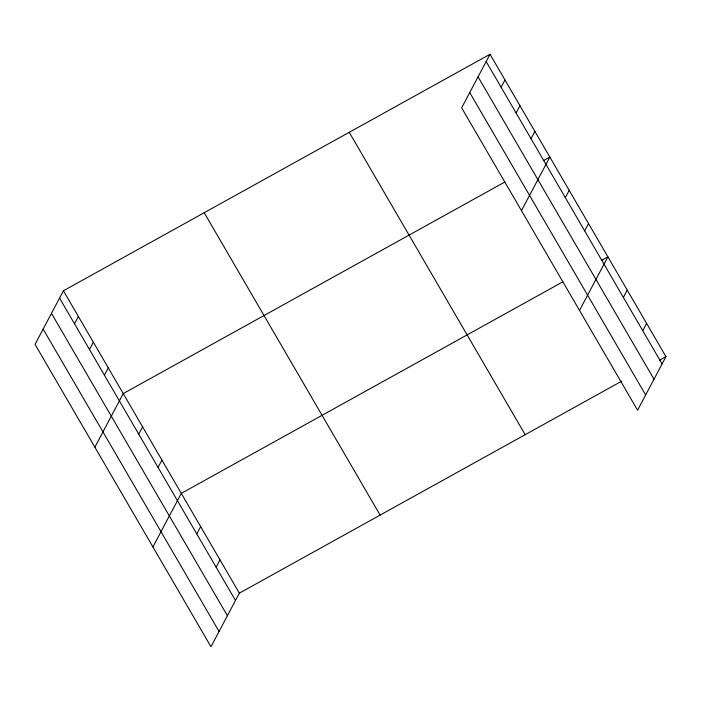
<?xml version="1.0" encoding="UTF-8"?>
<svg xmlns="http://www.w3.org/2000/svg" width="701" height="701" viewBox="0 0 701 701"><rect width="100%" height="100%" fill="white"/><g stroke="black" fill="none" stroke-linecap="round" stroke-linejoin="round"><path stroke-width="1.05" d="M490.025 54.257L461.652 107.849L637.577 410.234L665.95 356.643L490.025 54.257L63.423 290.766L35.05 344.357L210.975 646.743L239.348 593.151L621.84 381.099M74.516 323.766L78.381 316.466M89.465 349.475L93.329 342.167M104.423 375.175L108.287 367.876M94.863 447.168L123.245 393.576L504.79 182.041M138.728 434.138L142.592 426.839M158.076 467.401L161.94 460.101M152.914 546.955L181.296 493.364L562.85 281.828M196.779 533.925L200.644 526.626M216.136 567.188L220 559.889M501.11 87.266L504.983 79.958M516.067 112.966L519.932 105.658M531.016 138.667L534.889 131.367M521.465 210.659L549.838 157.068L543.275 160.713M565.321 197.629L569.194 190.33M584.678 230.892L588.542 223.593M579.517 310.447L607.898 256.855L601.327 260.5M623.382 297.417L627.246 290.118M642.729 330.679L646.602 323.38M659.378 360.288L665.95 356.643M486.161 61.557L662.086 363.942M478.073 76.838L653.998 379.223M469.74 92.576L645.665 394.961M349.247 132.305L525.172 434.69M204.201 212.718L380.126 515.104M63.423 290.766L239.348 593.151M59.559 298.065L235.483 600.45M51.471 313.347L227.396 615.732M43.138 329.084L219.062 631.47"/></g></svg>
